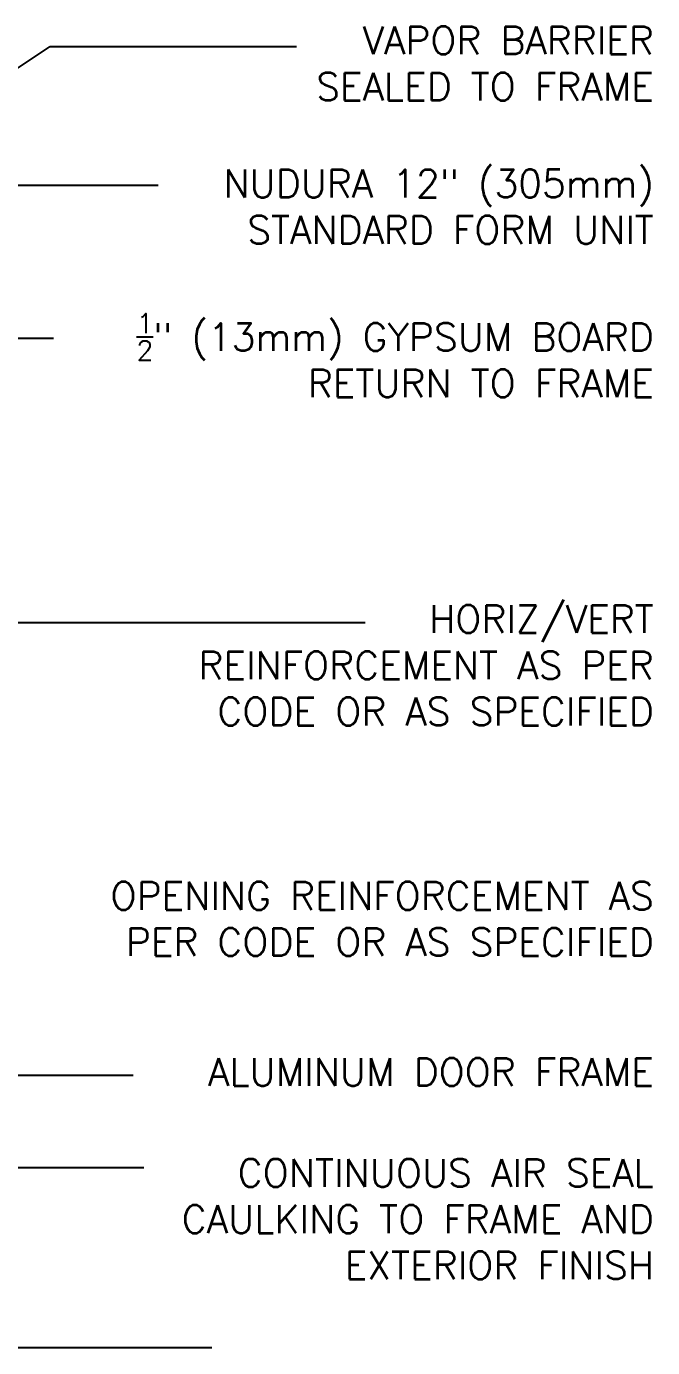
# Model space of a CAD drawing. Header units: inches. Extents: x 2949.9 to 3000.2, y 478 to 540.8.
# Drawn here: x 2983.24 to 3000.16, y 505.08 to 540.78 of the extents above; entities that cross this region are included whole.
import ezdxf

# ---------------------------------------------------------------- set-up
doc = ezdxf.new("R2010")
doc.units = ezdxf.units.IN
doc.header["$LTSCALE"] = 0.5
doc.header["$MEASUREMENT"] = 0
doc.layers.add('TEXT', color=4, linetype='CONTINUOUS')
doc.styles.add('DIM', font='romans.shx', dxfattribs={"width": 0.7})
doc.styles.get("Standard").update_dxf_attribs({"font": 'romans.shx'})
doc.dimstyles.new('ext_12', dxfattribs={"dimscale": 12, "dimtxt": 0.09375, "dimasz": 0.09375, "dimexe": 0.09375, "dimexo": 0.0625, "dimgap": 0.0625, "dimtad": 1, "dimdec": 1, "dimzin": 3, "dimdsep": 46, "dimlunit": 4, "dimtxsty": 'DIM', "dimcen": 0.09, "dimdle": 0.09375, "dimclrt": 4, "dimadec": 0, "dimazin": 0, "dimtfac": 1, "dimtdec": 1, "dimtmove": 2, "dimatfit": 3, "dimfxl": 0, "dimfrac": 2, "dimtolj": 1, "dimtzin": 0, "dimarcsym": 0})

msp = doc.modelspace()

# ---------------------------------------------------------------- texts
at = {"layer": 'TEXT', "char_height": 0.75, "attachment_point": 6}
for s, insert, width in [('\\A1;VAPOR BARRIER \\PSEALED TO FRAME', (3000.196, 539.779), 17.3617), ('\\A1;NUDURA 12" (305mm) STANDARD FORM UNIT', (3000.196, 535.909), 17.3617), ('\\A1;{\\H0.7x;\\S1/2;}" (13mm) GYPSUM BOARD\\PRETURN TO FRAME', (3000.196, 531.889), 17.3617), ('\\A1;HORIZ/VERT REINFORCEMENT AS PER CODE OR AS SPECIFIED', (3000.196, 523.517), 14.1881), ('\\A1;OPENING REINFORCEMENT AS PER CODE OR AS SPECIFIED', (3000.196, 516.662), 17.3617), ('\\A1;ALUMINUM DOOR FRAME', (3000.196, 512.528), 17.3617), ('\\A1;CONTINUOUS AIR SEAL CAULKING TO FRAME AND EXTERIOR FINISH', (3000.196, 508.55), 17.3617)]:
    msp.add_mtext(s, dxfattribs=dict(at, insert=insert, width=width))

# ---------------------------------------------------------------- leaders
at = {"layer": 'TEXT'}
for points in [[(2968.318, 529.851), (2983.874, 540.239), (2990.541, 540.239)], [(2969.329, 528.684), (2982.949, 536.49), (2986.801, 536.49)], [(2973.634, 529.707), (2980.897, 532.359), (2983.969, 532.359)], [(2960.431, 518.207), (2982.674, 524.676), (2992.389, 524.676)], [(2978.127, 513.625), (2982.315, 512.442), (2986.125, 512.442)], [(2973.5, 513.207), (2980.505, 509.942), (2986.414, 509.942)], [(2970.621, 512.269), (2982.849, 505.08), (2988.25, 505.08)]]:
    msp.add_leader(points, dimstyle='ext_12', override={"dimgap": 0.0625, "dimtad": 0}, dxfattribs=at)

doc.saveas('drawing.dxf')
